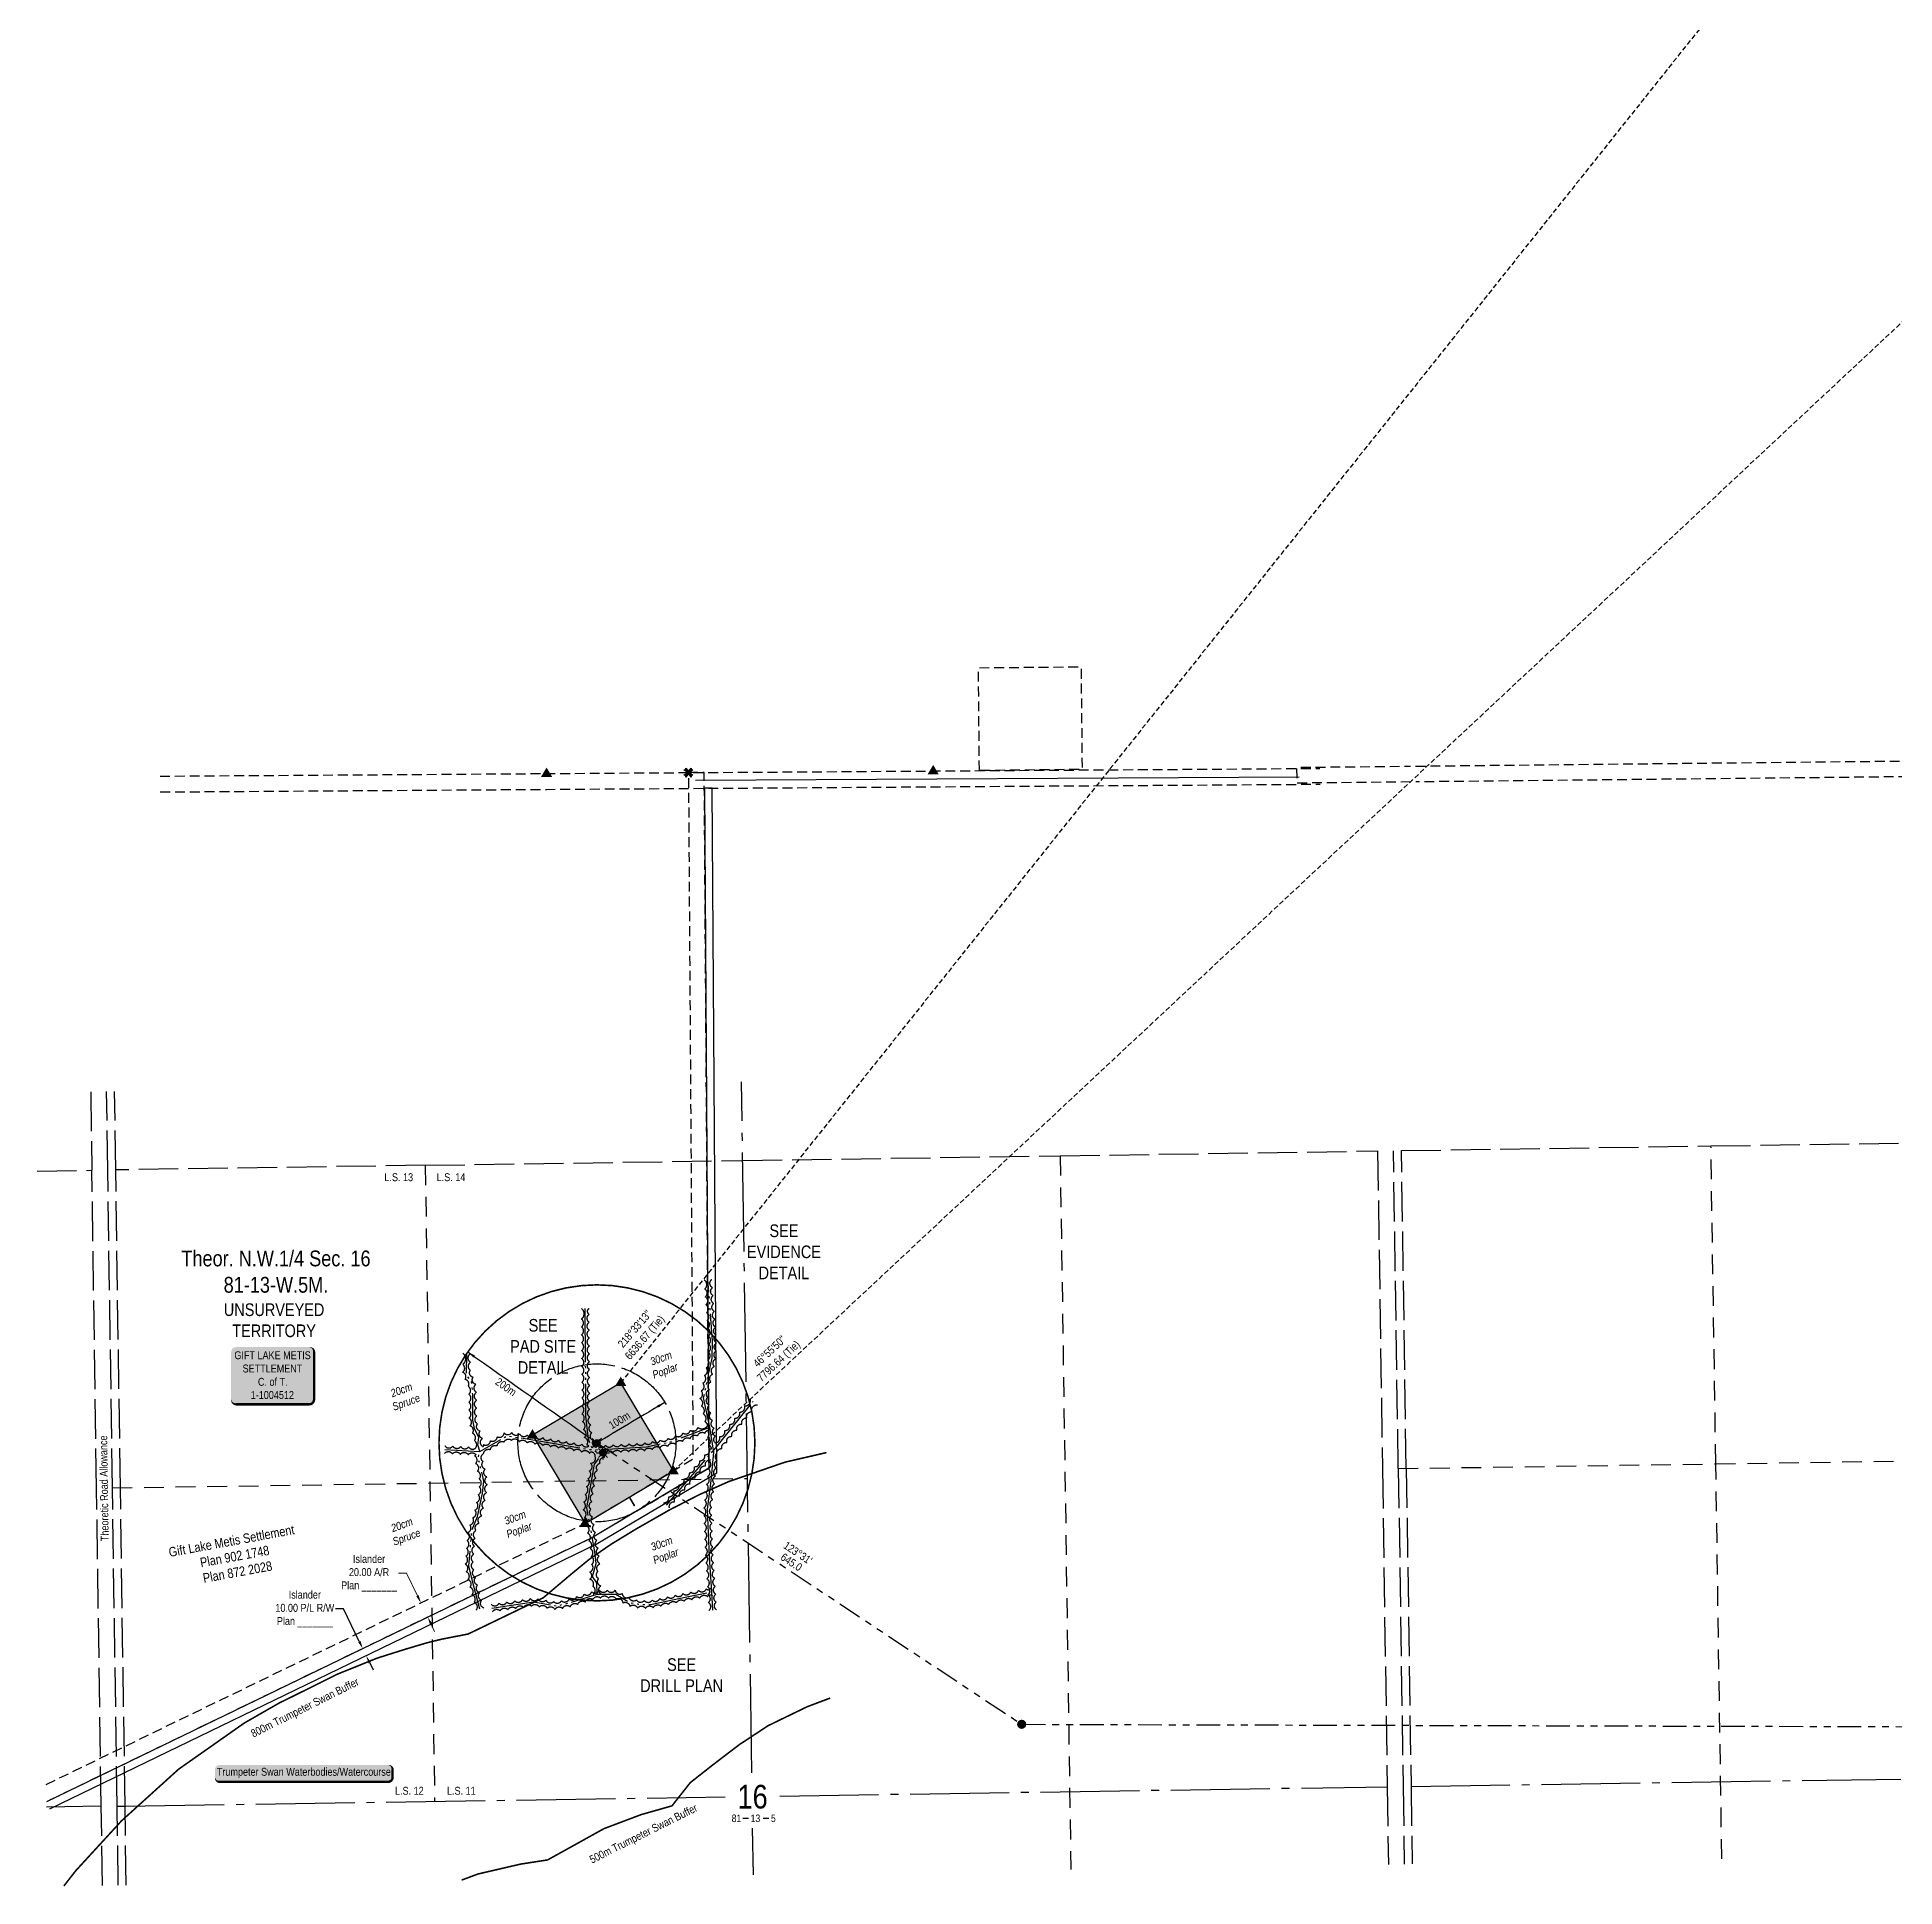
# Model space of a CAD drawing. Extents: x 563209 to 572031, y 6207294 to 6215132.
# Drawn here: x 563209 to 565560, y 6208861 to 6211202 of the extents above; entities that cross this region are included whole.
import ezdxf
from ezdxf.enums import TextEntityAlignment as Align

# ---------------------------------------------------------------- set-up
doc = ezdxf.new("R2010")
doc.units = 0
doc.header["$LTSCALE"] = 5
doc.header["$PDSIZE"] = 0.5
for name, pattern in [('0', [1, 1, 0]), ('DASHDOT2', [12.7, 6.35, -3.175, 0, -3.175]), ('foc-ACCESSROAD', [3.75, 2.5, -1.25]), ('foc-BUFFER', [16.75, 15, -1.75]), ('foc-DRILLPATH', [14.75, 6, -1.75, 1.75, -1.75, 1.75, -1.75]), ('foc-LSD', [8, 5, -3]), ('foc-QUARTERLINE', [33, 25, -3, 2, -3]), ('foc-SEISMIC', [20.5, 15, -1, 0.5, -1, 0.5, -1, 0.5, -1]), ('foc-TIELINE', [1.875, 1.25, -0.625]), ('foc-UNSURVEYED', [12.5, 10, -2.5])]:
    doc.linetypes.add(name, pattern=pattern)
doc.layers.get('Defpoints').update_dxf_attribs({"color": 9})
for name, color, linetype in [('10', 1, 'Continuous'), ('9', 3, 'Continuous'), ('AS-OWNER', 7, 'Continuous'), ('AS-SEISMIC', 224, 'foc-SEISMIC'), ('AS-WILDLIFE', 131, 'DASHDOT2'), ('AS-WILDLIFE-BLOCK', 131, 'Continuous'), ('AUX-BUFFER', 7, 'foc-BUFFER'), ('C-AR', 13, 'foc-ACCESSROAD'), ('C-RW', 13, 'Continuous'), ('C-SYMBOL', 7, 'Continuous'), ('C-WS', 13, 'foc-ACCESSROAD'), ('C-WS-S', 13, 'Continuous'), ('DETAIL-T', 7, 'Continuous'), ('L-BD', 7, 'Continuous'), ('L-MON', 1, 'Continuous'), ('L-QSEC', 8, 'foc-QUARTERLINE'), ('L-ROAD-T', 7, 'Continuous'), ('L-SECLBL', 7, 'Continuous'), ('L-SECTION-LSD', 7, 'foc-LSD'), ('L-TIE', 7, 'foc-TIELINE'), ('L-TITLEDB-T', 4, 'Continuous'), ('L-UNS-T', 3, 'Continuous'), ('L-USEC', 7, 'foc-UNSURVEYED'), ('P-PDRILLPATH', 12, 'foc-DRILLPATH'), ('P-PROPOSED', 10, 'Continuous'), ('P-PROPOSED-H', 21, 'Continuous'), ('T-BUSH', 110, '0'), ('T-BUSH-T', 110, 'Continuous')]:
    doc.layers.add(name, color=color, linetype=linetype)
doc.layers.add('C-AR-T', color=13, linetype='Continuous', lineweight=9)
doc.styles.add('100L', font='ARIALN.TTF', dxfattribs={"height": 11})
doc.styles.add('175L', font='ARIALN.TTF', dxfattribs={"height": 20})
doc.styles.add('80', font='ARIALN.TTF', dxfattribs={"height": 10})
doc.styles.add('80CG', font='ARIALN.TTF', dxfattribs={"height": 10})
doc.styles.add('80L', font='ARIALN.TTF', dxfattribs={"height": 10})
doc.styles.add('SIMPLEX', font='ARIALN.TTF')
doc.dimstyles.new('CG2011', dxfattribs={"dimscale": 5, "dimtxt": 9, "dimasz": 2, "dimexe": 0.2, "dimexo": 0.0625, "dimgap": 0.5, "dimtad": 0, "dimtih": 1, "dimtoh": 1, "dimzin": 0, "dimdsep": 46, "dimtxsty": '80CG', "dimcen": 0.1, "dimse1": 1, "dimse2": 1, "dimclrd": 256, "dimclrt": 256, "dimaunit": 1, "dimadec": 4, "dimazin": 0, "dimtfac": 0.06, "dimtofl": 0, "dimtmove": 0, "dimatfit": 1, "dimfxl": 0.2, "dimtolj": 1, "dimtzin": 0, "dimlwd": -1, "dimarcsym": 0})
doc.dimstyles.new('Compass 5 000', dxfattribs={"dimscale": 5, "dimtxt": 9, "dimasz": 2, "dimexe": 0.2, "dimexo": 0.0625, "dimgap": 0.5, "dimtad": 0, "dimtih": 1, "dimtoh": 1, "dimzin": 0, "dimdsep": 46, "dimtxsty": '80CG', "dimcen": 0.1, "dimse1": 1, "dimse2": 1, "dimclrd": 256, "dimclrt": 256, "dimaunit": 1, "dimadec": 4, "dimazin": 0, "dimtfac": 0.06, "dimtofl": 0, "dimtmove": 0, "dimatfit": 1, "dimfxl": 0.2, "dimtolj": 1, "dimtzin": 0, "dimlwd": -1, "dimarcsym": 0})

# ---------------------------------------------------------------- blocks, each defined once
blk = doc.blocks.new('L-SECLBL')
at = {"layer": '9', "color": 7}
for p, q in [((-5.1, -27.8), (-12.3, -27.8)), ((20.7, -27.8), (13.5, -27.8))]:
    blk.add_line(p, q, dxfattribs=at)
at = {"layer": '10', "color": 2, "style": 'SIMPLEX'}
blk.add_attdef('SEC', text='', height=30, dxfattribs=at).set_placement((0, 0), align=Align.MIDDLE)
at = {"layer": '10', "color": 5, "style": '80L'}
blk.add_attdef('TWP', text='', height=9.5, dxfattribs=at).set_placement((-14.4, -27.4), align=Align.MIDDLE_RIGHT)
blk.add_attdef('RGE', text='', height=9.5, dxfattribs=at).set_placement((3.6, -27.4), align=Align.MIDDLE_CENTER)
blk.add_attdef('MER', text='', height=9.5, dxfattribs=at).set_placement((23.2, -27.4), align=Align.MIDDLE_LEFT)
blk = doc.blocks.new('STRIA')
blk.add_hatch(color=255).paths.add_polyline_path([(-0.04, 1.52), (-1.47, -0.87), (1.39, -0.87)])
blk = doc.blocks.new('STRIAA')
blk.add_blockref('STRIA', (0, 0))
blk = doc.blocks.new('STRIB')
at = {"color": 1}
blk.add_solid([(-1.12, -0.67), (-0.04, 1.13), (1.04, -0.67)], dxfattribs=at)
blk = doc.blocks.new('STRIBB')
blk.add_blockref('STRIB', (0, 0))
blk = doc.blocks.new('STRICC')
for name in ['STRIAA', 'STRIBB']:
    blk.add_blockref(name, (0, 0))
blk = doc.blocks.new('fdspike')
blk.add_blockref('STRICC', (0, 0))
blk = doc.blocks.new('TEMP')
h = blk.add_hatch(color=255)
h.dxf.hatch_style = 1
h.paths.add_polyline_path([(0, 0.25), (-0.67, 1.15), (-0.67, 0.67), (-1.15, 0.67), (-0.25, 0), (-1.15, -0.67), (-0.67, -0.67), (-0.67, -1.15), (0, -0.25), (0.67, -1.15), (0.67, -0.67), (1.15, -0.67), (0.25, 0), (1.15, 0.67), (0.67, 0.67), (0.67, 1.15)])
h.paths.add_polyline_path([(0.57, 0.85), (0.57, 0.57), (0.85, 0.57), (0.08, 0), (0.85, -0.57), (0.57, -0.57), (0.57, -0.85), (0, -0.08), (-0.57, -0.85), (-0.57, -0.57), (-0.85, -0.57), (-0.08, 0), (-0.85, 0.57), (-0.57, 0.57), (-0.57, 0.85), (0, 0.08)], flags=16)
h = blk.add_hatch(color=1)
h.dxf.hatch_style = 1
h.paths.add_polyline_path([(0, 0.08), (-0.57, 0.85), (-0.57, 0.57), (-0.85, 0.57), (-0.08, 0), (-0.85, -0.57), (-0.57, -0.57), (-0.57, -0.85), (0, -0.08), (0.57, -0.85), (0.57, -0.57), (0.85, -0.57), (0.08, 0), (0.85, 0.57), (0.57, 0.57), (0.57, 0.85)])
at = {"color": 1}
for p, q in [((-0.08, 0), (0.08, 0)), ((0, 0.08), (0, -0.08))]:
    blk.add_line(p, q, dxfattribs=at)
at = {"color": 255, "flags": 128}
blk.add_lwpolyline([(-0.25, 0), (-1.15, 0.67), (-0.67, 0.67), (-0.67, 1.15), (0, 0.25), (0.67, 1.15), (0.67, 0.67), (1.15, 0.67), (0.25, 0), (1.15, -0.67), (0.67, -0.67), (0.67, -1.15), (0, -0.25), (-0.67, -1.15), (-0.67, -0.67), (-1.15, -0.67)], close=True, dxfattribs=at)
at = {"color": 1, "flags": 128}
blk.add_lwpolyline([(-0.08, 0), (-0.85, 0.57), (-0.57, 0.57), (-0.57, 0.85), (0, 0.08), (0.57, 0.85), (0.57, 0.57), (0.85, 0.57), (0.08, 0), (0.85, -0.57), (0.57, -0.57), (0.57, -0.85), (0, -0.08), (-0.57, -0.85), (-0.57, -0.57), (-0.85, -0.57)], close=True, dxfattribs=at)
blk = doc.blocks.new('*D49')
at = {"layer": 'C-AR-T', "transparency": 16777216}
for p, q in [((563676.5, 6209258.1), (563666.5, 6209258.1)), ((563690.4, 6209229.5), (563676.5, 6209258.1)), ((563707.8, 6209193.5), (563712.1, 6209184.5))]:
    blk.add_line(p, q, dxfattribs=at)
for points in [[(563691.9, 6209230.3), (563688.9, 6209228.8), (563694.7, 6209220.5)], [(563709.3, 6209194.3), (563706.3, 6209192.8), (563703.4, 6209202.5)]]:
    blk.add_solid(points, dxfattribs=at)
at = {"layer": 'Defpoints', "color": 0, "transparency": 16777216}
for p in [(563694.7, 6209220.5), (563673.3, 6209210.2), (563682, 6209192.2)]:
    blk.add_point(p, dxfattribs=at)
at = {"layer": 'C-AR-T', "transparency": 16777216, "insert": (563629.1, 6209258.1), "char_height": 10, "attachment_point": 5, "style": '80CG'}
blk.add_mtext('\\A1;Islander\\P20.00 A/R\\P{\\A0;Plan _______}', dxfattribs=at)
blk = doc.blocks.new('*D50')
at = {"layer": 'C-RW', "transparency": 16777216}
for p, q in [((563596.8, 6209212.9), (563586.8, 6209212.9)), ((563616.8, 6209171.7), (563596.8, 6209212.9)), ((563629.9, 6209144.7), (563634.2, 6209135.7))]:
    blk.add_line(p, q, dxfattribs=at)
for points in [[(563618.3, 6209172.4), (563615.3, 6209171), (563621.2, 6209162.7)], [(563631.4, 6209145.4), (563628.4, 6209144), (563625.5, 6209153.7)]]:
    blk.add_solid(points, dxfattribs=at)
at = {"layer": 'Defpoints', "color": 0, "transparency": 16777216}
for p in [(563621.2, 6209162.7), (563586.1, 6209145.7), (563590.4, 6209136.7)]:
    blk.add_point(p, dxfattribs=at)
at = {"layer": 'C-RW', "transparency": 16777216, "insert": (563547.8, 6209212.9), "char_height": 10, "attachment_point": 5, "style": '80CG'}
blk.add_mtext('\\A1;Islander\\P10.00 P/L R/W\\P{\\A0;Plan _______}', dxfattribs=at)
blk = doc.blocks.new('plbh')
at = {"layer": 'L-MON'}
h = blk.add_hatch(color=255, dxfattribs=at)
h.dxf.hatch_style = 1
edge = h.paths.add_edge_path()
edge.add_arc((0, 0), 1.16, 0, 360)
h = blk.add_hatch(color=256, dxfattribs=at)
h.dxf.hatch_style = 1
h.paths.add_polyline_path([(-0.96, 0, 1), (0.96, 0, 1)])
h.paths.add_polyline_path([(0.91, 0, -1), (-0.91, 0, -1)], flags=16)
h.paths.add_polyline_path([(0.45, 0, -1), (-0.45, 0, -1)], flags=0)
h = blk.add_hatch(color=256, dxfattribs=at)
h.dxf.hatch_style = 1
h.paths.add_polyline_path([(-0.45, 0, 1), (0.45, 0, 1)])
h.paths.add_polyline_path([(0.4, 0, -1), (-0.4, 0, -1)], flags=16)
at = {"layer": 'L-MON', "color": 240}
for radius in [0.96, 0.91, 0.45, 0.4]:
    blk.add_circle((0, 0), radius, dxfattribs=at)
blk = doc.blocks.new('*U51')
h = blk.add_hatch(color=255)
edge = h.paths.add_edge_path()
edge.add_line((-46.5, -37), (46.5, -37))
edge.add_arc((46.5, -31), 6, 270, 360)
edge.add_line((52.5, -31), (52.5, 29.5))
edge.add_arc((46.5, 29.5), 6, 0, 90)
edge.add_line((46.5, 35.5), (-46.5, 35.5))
edge.add_arc((-46.5, 29.5), 6, 90, 180)
edge.add_line((-52.5, 29.5), (-52.5, -31))
edge.add_arc((-46.5, -31), 6, 180, 270)
at = {"color": 14, "flags": 128}
blk.add_lwpolyline([(-46.5, -37, 3, 3, 0), (46.5, -37, 3, 3, 0.414214), (52.5, -31, 3, 3, 0), (52.5, 29.5, 3, 0, 0.414214), (46.5, 35.5, 0, 0, 0), (-46.5, 35.5, 0, 0, 0.414214), (-52.5, 29.5, 0, 0, 0), (-52.5, -31, 0, 3, 0.414214)], format="xyseb", close=True, dxfattribs=at)
at = {"color": 14, "style": '80'}
blk.add_attdef('ENTER_TEXT_001', (-26.8, -4.9), '', height=10, dxfattribs=at)
blk = doc.blocks.new('*U54')
h = blk.add_hatch(color=255)
edge = h.paths.add_edge_path()
edge.add_line((-106.5, -11.5), (106.5, -11.5))
edge.add_arc((106.5, -5.5), 6, 270, 360)
edge.add_line((112.5, -5.5), (112.5, 4))
edge.add_arc((106.5, 4), 6, 0, 90)
edge.add_line((106.5, 10), (-106.5, 10))
edge.add_arc((-106.5, 4), 6, 90, 180)
edge.add_line((-112.5, 4), (-112.5, -5.5))
edge.add_arc((-106.5, -5.5), 6, 180, 270)
at = {"color": 131, "flags": 128}
blk.add_lwpolyline([(-106.5, -11.5, 3, 3, 0), (106.5, -11.5, 3, 3, 0.414214), (112.5, -5.5, 3, 3, 0), (112.5, 4, 3, 0, 0.414214), (106.5, 10, 0, 0, 0), (-106.5, 10, 0, 0, 0.414214), (-112.5, 4, 0, 0, 0), (-112.5, -5.5, 0, 3, 0.414214)], format="xyseb", close=True, dxfattribs=at)
at = {"color": 131, "style": '80'}
blk.add_attdef('ENTER_TEXT_001', (-36, -5), '', height=10, dxfattribs=at)
blk = doc.blocks.new('WC')
at = {"layer": 'L-MON'}
h = blk.add_hatch(color=255, dxfattribs=at)
h.dxf.hatch_style = 1
edge = h.paths.add_edge_path()
edge.add_arc((0, 0), 0.9, 0, 360)
at = {"layer": 'L-MON', "color": 240, "flags": 128}
for points in [[(-0.62, 0.5), (-1.23, 1.12)], [(0.52, 0.61), (1.13, 1.21)], [(-1.18, -1.18), (-0.56, -0.57)], [(1.16, -1.18), (0.56, -0.57)]]:
    blk.add_lwpolyline(points, dxfattribs=at)
at = {"layer": 'L-MON', "color": 240}
for radius in [0.8, 0.373]:
    blk.add_circle((0, 0), radius, dxfattribs=at)
blk = doc.blocks.new('GAS')
h = blk.add_hatch(color=255)
h.dxf.hatch_style = 1
edge = h.paths.add_edge_path()
edge.add_arc((0, 0), 0.9, 0, 360)
for p, q in [((-0.81, 0), (-1.62, 0)), ((-0.57, 0.57), (-1.14, 1.14)), ((0, 0.81), (0, 1.62)), ((0.57, 0.57), (1.14, 1.14)), ((1.62, 0), (0.81, 0)), ((-0.57, -0.57), (-1.14, -1.14)), ((0, -0.81), (0, -1.62)), ((1.14, -1.14), (0.57, -0.57))]:
    blk.add_line(p, q)
blk.add_circle((0, 0), 0.8)

msp = doc.modelspace()

# ---------------------------------------------------------------- hatches: boundary and pattern name
at = {"layer": 'P-PROPOSED-H'}
h = msp.add_hatch(color=256, dxfattribs=at)
h.dxf.hatch_style = 1
h.paths.add_polyline_path([(563902.477, 6209321.127), (564014.19, 6209387.504), (563947.826, 6209499.214), (563836.111, 6209432.845)])

# ---------------------------------------------------------------- linework, layer by layer
at = {"layer": 'AS-SEISMIC'}
msp.add_line((564064.104, 6209412.315), (564115.341, 6209475.466), dxfattribs=at)
at = {"layer": 'AS-SEISMIC', "flags": 128}
for points in [[(564065.572, 6209411.124), (564060.549, 6209442.853), (564052.463, 6209479.826), (564063.268, 6209530.245), (564063.913, 6209552.126), (564057.992, 6209629.568)], [(563917.757, 6209231.751), (563917.227, 6209245.998), (563912.067, 6209253.923), (563916.421, 6209270.458), (563914.693, 6209285.273), (563909.417, 6209316.754), (563904.51, 6209340.747), (563914.44, 6209396.221), (563923.033, 6209407.322), (563912.458, 6209414.14), (563906.883, 6209427.702), (563903.335, 6209456.823), (563903.45, 6209489.091), (563902.667, 6209593.149)], [(563769.505, 6209212.842), (563759.921, 6209248.052), (563755.544, 6209267.457), (563759.276, 6209312.675), (563766.441, 6209329.821), (563772.823, 6209359.073), (563774.159, 6209374.632), (563770.311, 6209392.74), (563767.109, 6209403.505), (563769.275, 6209412.333), (563766.833, 6209420.549), (563767.892, 6209429.975), (563762.455, 6209441.411), (563760.451, 6209451.637), (563760.313, 6209484.094), (563759.253, 6209499.245), (563752.295, 6209509.763), (563752.733, 6209536.334)], [(563724.834, 6209414.533), (563769.275, 6209412.333), (563803.994, 6209432.175), (563912.458, 6209414.14), (563980.168, 6209418.175), (564009.588, 6209424.046), (564060.549, 6209442.853)], [(564005.506, 6209344.179), (564064.139, 6209412.357)], [(563784.457, 6209213.935), (563837.284, 6209221.787), (563866.128, 6209216.805), (563883.683, 6209220.738), (563917.757, 6209231.751), (563941.372, 6209231.62), (563958.558, 6209221.408), (563970.077, 6209218.786), (563985.283, 6209218.655), (564029.194, 6209227.963), (564062.807, 6209234.65)]]:
    msp.add_lwpolyline(points, dxfattribs=at)
at = {"layer": 'AS-SEISMIC'}
msp.add_lwpolyline([(564064.12, 6209211.327), (564062.807, 6209234.65), (564059.789, 6209278.543), (564057.439, 6209338.985), (564061.885, 6209375.011), (564065.572, 6209411.124)], dxfattribs=at)
at = {"layer": 'AS-WILDLIFE', "const_width": 2, "flags": 128}
for points in [[(563242.867, 6208862.349), (563258.146, 6208881.96), (563315.806, 6208944.778), (563388.084, 6209010.161), (563471.174, 6209068.547), (563515.37, 6209093.913), (563551.221, 6209111.538), (563588.846, 6209130.344), (563639.429, 6209150.724), (563674.357, 6209161.76), (563702.438, 6209170.128), (563720.652, 6209174.604), (563754.404, 6209181.164), (563849.667, 6209227.144), (563884.365, 6209256.475), (563907.973, 6209275.879), (563935.731, 6209294.991), (563967.086, 6209314.103), (564009.53, 6209338.332), (564047.456, 6209357.736), (564084.505, 6209374.165), (564155.653, 6209398.686), (564208, 6209410.778)], [(563746.271, 6208869.893), (563767.107, 6208877.63), (563820.964, 6208890.124), (563855.108, 6208895.416), (563926.417, 6208934.981), (563973.541, 6208952.752), (564012.481, 6208963.817), (564035.559, 6208993.134), (564062.972, 6209014.753), (564097.577, 6209041.198), (564134.119, 6209065.223), (564183.641, 6209089.263), (564212.634, 6209100.171)]]:
    msp.add_lwpolyline(points, dxfattribs=at)
at = {"layer": 'AUX-BUFFER', "color": 251, "linetype": 'foc-BUFFER', "const_width": 1.999, "flags": 128}
msp.add_lwpolyline([(563717.578, 6209423.06, 1), (564117.397, 6209423.06, 1)], format="xyb", close=True, dxfattribs=at)
at = {"layer": 'AUX-BUFFER', "color": 251, "linetype": 'foc-BUFFER'}
msp.add_circle((563917.487, 6209423.06), 99.955, dxfattribs=at)
at = {"layer": 'C-AR', "flags": 128}
for points in [[(563364.674, 6210266.603), (563853.936, 6210269.868), (564343.198, 6210273.133), (564832.46, 6210276.398)], [(564947.418, 6210259.223), (564803.547, 6210257.715), (564803.337, 6210277.705), (564947.209, 6210279.213)], [(564953.498, 6210279.279), (565613.205, 6210286.195), (566478.525, 6210293.896), (566465.542, 6210273.789), (565613.399, 6210266.205), (564953.708, 6210259.289)], [(563364.807, 6210246.603), (563854.069, 6210249.868), (564343.331, 6210253.133), (564832.593, 6210256.398)]]:
    msp.add_lwpolyline(points, dxfattribs=at)
msp.add_lwpolyline([(563968.548, 6209337.129), (564059.155, 6209390.979), (564053.281, 6210271.198), (564033.281, 6210271.065), (564039.079, 6209402.313), (563958.33, 6209354.322)], close=True, dxfattribs=at)
at = {"layer": 'C-WS', "flags": 128}
msp.add_lwpolyline([(564401.516, 6210273.728), (564400.198, 6210403.706), (564530.133, 6210404.957), (564531.448, 6210275.026)], close=True, dxfattribs=at)
at = {"layer": 'L-BD', "flags": 128}
msp.add_lwpolyline([(564042.053, 6210261.339), (564806.306, 6210265.77)], dxfattribs=at)
at = {"layer": 'L-QSEC'}
for p, q in [((564113.504, 6209005.409), (564100.475, 6209879.675)), ((564947.737, 6208988.487), (566544.975, 6209012.429)), ((564148.997, 6208976.239), (564917.58, 6208988.035)), ((563220.938, 6208962.602), (563290.202, 6208963.64)), ((563310.306, 6208963.568), (563320.935, 6208963.53)), ((563320.935, 6208963.53), (564079.808, 6208975.177)), ((564115.423, 6208876.656), (564114.547, 6208935.423))]:
    msp.add_line(p, q, dxfattribs=at)
at = {"layer": 'L-SECTION-LSD'}
for p, q in [((564503.696, 6209786.314), (564517.244, 6208883.231)), ((565333.391, 6209396.513), (565327.279, 6209798.665)), ((563700.212, 6209774.263), (563712.127, 6208969.534)), ((564931.626, 6209390.49), (565333.391, 6209396.513)), ((565333.391, 6209396.513), (565735.179, 6209402.537)), ((565340.987, 6208896.711), (565333.391, 6209396.513)), ((563304.387, 6209366.094), (564107.951, 6209378.069))]:
    msp.add_line(p, q, dxfattribs=at)
at = {"layer": 'L-TIE'}
for p, q in [((564014.19, 6209387.504), (569707.271, 6214709.283)), ((568082.236, 6214686.898), (563947.826, 6209499.214))]:
    msp.add_line(p, q, dxfattribs=at)
at = {"layer": 'L-USEC'}
for p, q in [((563276.91, 6209867.329), (563278.372, 6209767.936)), ((563298.471, 6209768.24), (563297.01, 6209867.63)), ((563308.53, 6209768.388), (563307.069, 6209867.781)), ((564101.956, 6209780.288), (564503.696, 6209786.314)), ((564503.696, 6209786.314), (564905.436, 6209792.339)), ((564905.436, 6209792.339), (564911.508, 6209390.188)), ((564931.608, 6209390.489), (564925.535, 6209792.64)), ((564935.594, 6209792.791), (565327.279, 6209798.665)), ((564941.666, 6209390.641), (564935.594, 6209792.791)), ((565327.279, 6209798.665), (565729.028, 6209804.689)), ((563209.096, 6209766.897), (563278.372, 6209767.936)), ((563284.269, 6209365.798), (563278.372, 6209767.936)), ((563304.387, 6209366.094), (563298.471, 6209768.24)), ((563700.212, 6209774.263), (563308.53, 6209768.388)), ((563314.446, 6209366.242), (563308.53, 6209768.388)), ((564911.508, 6209390.188), (564917.58, 6208988.035)), ((564931.626, 6209390.492), (564937.698, 6208988.338)), ((564941.685, 6209390.643), (564947.737, 6208988.487)), ((563290.183, 6208963.648), (563284.269, 6209365.798)), ((563310.301, 6208963.944), (563304.387, 6209366.094)), ((563320.36, 6208964.092), (563314.446, 6209366.242)), ((564917.58, 6208988.035), (564919.063, 6208889.807)), ((564937.698, 6208988.338), (564939.18, 6208890.136)), ((564947.737, 6208988.487), (564949.225, 6208890.3)), ((563291.661, 6208863.175), (563290.183, 6208963.648)), ((563311.778, 6208863.504), (563310.301, 6208963.944)), ((563321.837, 6208863.669), (563320.36, 6208964.092))]:
    msp.add_line(p, q, dxfattribs=at)
at = {"layer": 'P-PDRILLPATH'}
for p, q in [((563917.487, 6209423.06), (564455, 6209067)), ((564455, 6209067), (565948, 6209063))]:
    msp.add_line(p, q, dxfattribs=at)
at = {"layer": 'P-PROPOSED', "flags": 128}
msp.add_lwpolyline([(563902.477, 6209321.127), (564014.19, 6209387.504), (563947.826, 6209499.214), (563836.111, 6209432.845), (563902.477, 6209321.127)], close=True, dxfattribs=at)
at = {"layer": 'T-BUSH', "flags": 128}
for points in [[(564057.682, 6209444.805, 0.27157535), (564054.028, 6209449.781, 0.52056705), (564051.892, 6209459.55, 0.52056705), (564049.755, 6209469.319, 0.52056705), (564047.618, 6209479.088, 0.52056705), (564049.399, 6209488.866, 0.52056705), (564051.494, 6209498.644, 0.52056705), (564053.59, 6209508.422, 0.52056705), (564055.685, 6209518.2, 0.52056705), (564057.781, 6209527.978, 0.52056705), (564058.602, 6209537.91, 0.52056705), (564058.896, 6209547.905, 0.52056705), (564058.568, 6209557.886, 0.52056705), (564057.806, 6209567.857, 0.52056705), (564057.043, 6209577.828, 0.52056705), (564056.281, 6209587.799, 0.52056705), (564055.519, 6209597.77, 0.52056705), (564054.756, 6209607.741, 0.52056705), (564053.994, 6209617.712, 0.52056705), (564053.116, 6209629.195)], [(564066.997, 6209423.146, -0.40540207), (564067.275, 6209431.643, -0.52056705), (564065.711, 6209441.52, -0.52056705), (564063.704, 6209451.313, -0.52056705), (564061.568, 6209461.082, -0.52056705), (564059.431, 6209470.851, -0.52056705), (564057.634, 6209480.621, -0.52056705), (564059.73, 6209490.399, -0.52056705), (564061.825, 6209500.177, -0.52056705), (564063.921, 6209509.955, -0.52056705), (564066.016, 6209519.733, -0.52056705), (564068.112, 6209529.511, -0.52056705), (564068.433, 6209539.504, -0.52056705), (564068.728, 6209549.499, -0.52056705), (564068.255, 6209559.477, -0.52056705), (564067.493, 6209569.448, -0.52056705), (564066.73, 6209579.419, -0.52056705), (564065.968, 6209589.39, -0.52056705), (564065.206, 6209599.361, -0.52056705), (564064.443, 6209609.331, -0.52056705), (564063.681, 6209619.302, -0.52056705), (564062.868, 6209629.941)], [(563907.341, 6209419.019, 0.12979383), (563904.575, 6209420.455, 0.52056705), (563901.684, 6209429.942, 0.52056705), (563900.475, 6209439.869, 0.52056705), (563899.265, 6209449.796, 0.52056705), (563898.456, 6209459.746, 0.52056705), (563898.491, 6209469.746, 0.52056705), (563898.527, 6209479.746, 0.52056705), (563898.555, 6209489.746, 0.52056705), (563898.48, 6209499.745, 0.52056705), (563898.405, 6209509.745, 0.52056705), (563898.329, 6209519.745, 0.52056705), (563898.254, 6209529.744, 0.52056705), (563898.179, 6209539.744, 0.52056705), (563898.104, 6209549.744, 0.52056705), (563898.028, 6209559.744, 0.52056705), (563897.953, 6209569.743, 0.52056705), (563897.878, 6209579.743, 0.52056705), (563897.777, 6209593.112)], [(563915.69, 6209417.456, -0.45560991), (563912.824, 6209426.112, -0.52056705), (563910.819, 6209435.83, -0.52056705), (563909.61, 6209445.757, -0.52056705), (563908.4, 6209455.683, -0.52056705), (563908.257, 6209465.673, -0.52056705), (563908.292, 6209475.673, -0.52056705), (563908.328, 6209485.673, -0.52056705), (563908.291, 6209495.672, -0.52056705), (563908.216, 6209505.672, -0.52056705), (563908.14, 6209515.672, -0.52056705), (563908.065, 6209525.672, -0.52056705), (563907.99, 6209535.671, -0.52056705), (563907.915, 6209545.671, -0.52056705), (563907.839, 6209555.671, -0.52056705), (563907.764, 6209565.67, -0.52056705), (563907.689, 6209575.67, -0.52056705), (563907.613, 6209585.67, -0.52056705), (563907.557, 6209593.185)], [(563763.285, 6209415.913, 0.01232812), (563763.285, 6209415.913, 0.48890656), (563762.511, 6209425.882, 0.52056705), (563759.989, 6209435.21, 0.52056705), (563756.843, 6209444.62, 0.52056705), (563755.549, 6209454.496, 0.52056705), (563755.506, 6209464.496, 0.52056705), (563755.464, 6209474.496, 0.52056705), (563755.383, 6209484.494, 0.52056705), (563754.685, 6209494.47, 0.52056705), (563750.69, 6209503.327, 0.52056705), (563747.447, 6209512.331, 0.52056705), (563747.612, 6209522.329, 0.52056705), (563747.844, 6209536.415)], [(563772.489, 6209418.681, -0.08891954), (563772.489, 6209418.681, -0.52056705), (563772.651, 6209428.534, -0.52056705), (563769.599, 6209437.773, -0.52056705), (563766.316, 6209447.138, -0.52056705), (563765.318, 6209457.043, -0.52056705), (563765.275, 6209467.043, -0.52056705), (563765.233, 6209477.043, -0.52056705), (563765.009, 6209487.036, -0.52056705), (563764.311, 6209497.012, -0.52056705), (563760.658, 6209505.984, -0.52056705), (563757.271, 6209514.947, -0.52056705), (563757.436, 6209524.945, -0.52056705), (563757.622, 6209536.254)], [(564066.997, 6209423.146, 0.50040603), (564072.908, 6209430.927, 0.52056705), (564079.208, 6209438.692, 0.52056705), (564085.509, 6209446.458, 0.52056705), (564091.809, 6209454.224, 0.52056705), (564098.11, 6209461.989, 0.52056705), (564104.41, 6209469.755, 0.52056705), (564111.544, 6209478.547)], [(564069.135, 6209409.642, -0.43888692), (564075.669, 6209415.809, -0.52056705), (564081.97, 6209423.574, -0.52056705), (564088.27, 6209431.34, -0.52056705), (564094.571, 6209439.105, -0.52056705), (564100.872, 6209446.871, -0.52056705), (564107.172, 6209454.636, -0.52056705), (564113.473, 6209462.402, -0.52056705), (564120.606, 6209471.195)], [(563772.489, 6209418.681, 0.74003842), (563774.109, 6209420.728, 0.52056705), (563782.791, 6209425.69, 0.52056705), (563791.473, 6209430.652, 0.52056705), (563800.156, 6209435.613, 0.52056705), (563809.622, 6209436.196, 0.52056705), (563819.487, 6209434.556, 0.52056705), (563829.351, 6209432.915, 0.52056705), (563839.216, 6209431.275, 0.52056705), (563849.08, 6209429.635, 0.52056705), (563858.945, 6209427.995, 0.52056705), (563868.81, 6209426.354, 0.52056705), (563878.674, 6209424.714, 0.52056705), (563888.539, 6209423.074, 0.52056705), (563898.403, 6209421.434, 0.45911495), (563907.341, 6209419.019)], [(563915.69, 6209417.456, 0.13253385), (563918.197, 6209419.38, 0.52056705), (563928.179, 6209419.975, 0.52056705), (563938.162, 6209420.57, 0.52056705), (563948.144, 6209421.165, 0.52056705), (563958.126, 6209421.76, 0.52056705), (563968.108, 6209422.355, 0.52056705), (563978.091, 6209422.95, 0.52056705), (563987.923, 6209424.709, 0.52056705), (563997.73, 6209426.666, 0.52056705), (564007.536, 6209428.623, 0.52056705), (564016.949, 6209431.975, 0.52056705), (564026.33, 6209435.437, 0.52056705), (564035.712, 6209438.899, 0.52056705), (564045.093, 6209442.361, 0.42168941), (564057.682, 6209444.805)], [(563920.327, 6209411.839, -0.35317319), (563927.806, 6209410.156, -0.52056705), (563937.789, 6209410.751, -0.52056705), (563947.771, 6209411.346, -0.52056705), (563957.753, 6209411.94, -0.52056705), (563967.736, 6209412.535, -0.52056705), (563977.718, 6209413.13, -0.52056705), (563987.579, 6209414.667, -0.52056705), (563997.385, 6209416.624, -0.52056705), (564007.192, 6209418.581, -0.52056705), (564016.735, 6209421.471, -0.52056705), (564026.117, 6209424.933, -0.52056705), (564035.498, 6209428.395, -0.52056705), (564044.88, 6209431.858, -0.52056705), (564054.261, 6209435.32, -0.25091031), (564057.6, 6209438.911)], [(564062.539, 6209415.652, 0.24701609), (564059.178, 6209420.237, 0.52056705), (564057.615, 6209430.114, 0.42554929), (564057.6, 6209438.911, 0.42554929)], [(563724.592, 6209409.649, -0.52056705), (563734.58, 6209409.155, -0.52056705), (563744.567, 6209408.66, -0.52056705), (563754.555, 6209408.166, -0.50335434), (563764.358, 6209407.948, -0.50335434)], [(563725.075, 6209419.417, 0.52056705), (563735.063, 6209418.923, 0.52056705), (563745.051, 6209418.428, 0.52056705), (563755.039, 6209417.934, 0.4047056), (563763.285, 6209415.913, 0.4047056)], [(563764.787, 6209211.558, 0.52056705), (563762.16, 6209221.207, 0.52056705), (563759.534, 6209230.856, 0.52056705), (563756.908, 6209240.505, 0.52056705), (563754.426, 6209250.19, 0.52056705), (563752.225, 6209259.945, 0.52056705), (563750.827, 6209269.755, 0.52056705), (563751.649, 6209279.722, 0.52056705), (563752.472, 6209289.688, 0.52056705), (563753.295, 6209299.654, 0.52056705), (563754.117, 6209309.62, 0.52056705), (563756.686, 6209319.16, 0.52056705), (563760.542, 6209328.387, 0.52056705), (563763.217, 6209337.986, 0.52056705), (563765.349, 6209347.756, 0.52056705), (563767.48, 6209357.526, 0.52056705), (563768.633, 6209367.445, 0.52056705), (563768.582, 6209377.352, 0.52056705), (563766.503, 6209387.133, 0.52056705), (563764, 6209396.807, 0.52056705), (563762.792, 6209406.432, 0.09320002), (563764.358, 6209407.948, 0.09320002)], [(563774.223, 6209214.126, -0.52056705), (563771.597, 6209223.775, -0.52056705), (563768.971, 6209233.424, -0.52056705), (563766.344, 6209243.073, -0.52056705), (563763.872, 6209252.76, -0.52056705), (563761.671, 6209262.515, -0.52056705), (563760.856, 6209272.367, -0.52056705), (563761.678, 6209282.333, -0.52056705), (563762.501, 6209292.299, -0.52056705), (563763.323, 6209302.265, -0.52056705), (563764.368, 6209312.177, -0.52056705), (563768.223, 6209321.404, -0.52056705), (563771.652, 6209330.766, -0.52056705), (563773.783, 6209340.536, -0.52056705), (563775.915, 6209350.306, -0.52056705), (563777.82, 6209360.111, -0.52056705), (563778.675, 6209370.074, -0.52056705), (563778.029, 6209379.944, -0.52056705), (563775.951, 6209389.726, -0.52056705), (563773.433, 6209399.396, -0.54989503), (563773.999, 6209409.401)], [(563773.999, 6209409.401, -0.52056705), (563782.681, 6209414.362, -0.52056705), (563791.363, 6209419.324, -0.52056705), (563800.045, 6209424.286, -0.52056705), (563809.248, 6209426.344, -0.52056705), (563819.112, 6209424.704, -0.52056705), (563828.977, 6209423.063, -0.52056705), (563838.841, 6209421.423, -0.52056705), (563848.706, 6209419.783, -0.52056705), (563858.57, 6209418.143, -0.52056705), (563868.435, 6209416.502, -0.52056705), (563878.299, 6209414.862, -0.52056705), (563888.164, 6209413.222, -0.52056705), (563898.029, 6209411.582, -0.52056705), (563907.893, 6209409.942, -0.08920789), (563909.474, 6209411.395)], [(563912.871, 6209231.569, 0.52056705), (563912.499, 6209241.562, 0.52056705), (563908.519, 6209250.411, 0.52056705), (563908.524, 6209259.671, 0.52056705), (563911.07, 6209269.342, 0.52056705), (563910.474, 6209279.234, 0.52056705), (563909.088, 6209289.135, 0.52056705), (563907.435, 6209298.997, 0.52056705), (563905.782, 6209308.86, 0.52056705), (563904.027, 6209318.703, 0.52056705), (563902.024, 6209328.5, 0.52056705), (563900.02, 6209338.298, 0.52056705), (563900.864, 6209348.13, 0.52056705), (563902.626, 6209357.973, 0.52056705), (563904.388, 6209367.817, 0.52056705), (563906.15, 6209377.66, 0.52056705), (563907.912, 6209387.504, 0.52056705), (563909.674, 6209397.348, 0.52056705), (563915.389, 6209405.435, 0.45824583), (563909.474, 6209411.395, 0.45824583)], [(563922.644, 6209231.933, -0.52056705), (563922.272, 6209241.926, -0.52056705), (563919.668, 6209251.211, -0.52056705), (563918.811, 6209260.332, -0.52056705), (563921.358, 6209270.003, -0.52056705), (563920.239, 6209279.933, -0.52056705), (563918.886, 6209289.838, -0.52056705), (563917.233, 6209299.7, -0.52056705), (563915.581, 6209309.563, -0.52056705), (563913.865, 6209319.413, -0.52056705), (563911.861, 6209329.21, -0.52056705), (563909.857, 6209339.008, -0.52056705), (563910.927, 6209348.843, -0.52056705), (563912.689, 6209358.686, -0.52056705), (563914.451, 6209368.53, -0.52056705), (563916.213, 6209378.373, -0.52056705), (563917.975, 6209388.217, -0.52056705), (563921.456, 6209397.297, -0.52056705), (563927.578, 6209405.204, -0.52056705), (563925.307, 6209411.674, -0.21338621), (563920.327, 6209411.839, -0.21338621)], [(564001.798, 6209347.368, 0.52056705), (564008.319, 6209354.95, 0.52056705), (564014.839, 6209362.531, 0.52056705), (564021.36, 6209370.113, 0.52056705), (564027.88, 6209377.695, 0.52056705), (564034.4, 6209385.277, 0.52056705), (564040.921, 6209392.859, 0.52056705), (564047.441, 6209400.441, 0.52056705), (564053.962, 6209408.022, 0.53083809), (564060.307, 6209415.396, 0.52056705)], [(564069.002, 6209211.602, -0.52056705), (564068.44, 6209221.586, -0.52056705), (564067.878, 6209231.57, -0.52056705), (564067.234, 6209241.549, -0.52056705), (564066.548, 6209251.526, -0.52056705), (564065.862, 6209261.502, -0.52056705), (564065.176, 6209271.479, -0.52056705), (564064.569, 6209281.459, -0.52056705), (564064.181, 6209291.452, -0.52056705), (564063.792, 6209301.444, -0.52056705), (564063.404, 6209311.437, -0.52056705), (564063.015, 6209321.429, -0.52056705), (564062.627, 6209331.422, -0.52056705), (564062.664, 6209341.396, -0.52056705), (564063.889, 6209351.321, -0.52056705), (564065.114, 6209361.246, -0.52056705), (564066.339, 6209371.17, -0.52056705), (564067.424, 6209381.111, -0.52056705), (564068.439, 6209391.059, -0.52056705), (564069.454, 6209401.007, -0.43533975), (564069.135, 6209409.642, -0.43533975)], [(564060.307, 6209415.396, 0.09282726), (564062.539, 6209415.652, 0.09282726)], [(564009.213, 6209340.991, -0.52056705), (564015.734, 6209348.573, -0.52056705), (564022.254, 6209356.154, -0.52056705), (564028.775, 6209363.736, -0.52056705), (564035.295, 6209371.318, -0.52056705), (564041.815, 6209378.9, -0.52056705), (564048.336, 6209386.482, -0.52056705), (564054.856, 6209394.064, -0.52056705), (564061.377, 6209401.645, -0.00928865), (564061.325, 6209401.864, -0.00928865)], [(564059.238, 6209211.052, 0.52056705), (564058.676, 6209221.036, 0.52056705), (564058.114, 6209231.021, 0.52056705), (564057.469, 6209241, 0.52056705), (564056.783, 6209250.976, 0.52056705), (564056.097, 6209260.952, 0.52056705), (564055.411, 6209270.929, 0.52056705), (564054.803, 6209280.91, 0.52056705), (564054.415, 6209290.902, 0.52056705), (564054.026, 6209300.894, 0.52056705), (564053.638, 6209310.887, 0.52056705), (564053.249, 6209320.879, 0.52056705), (564052.861, 6209330.872, 0.52056705), (564052.743, 6209340.853, 0.52056705), (564053.967, 6209350.778, 0.52056705), (564055.192, 6209360.702, 0.52056705), (564056.417, 6209370.627, 0.52056705), (564057.537, 6209380.564, 0.52056705), (564058.552, 6209390.512, 0.52056705), (564059.568, 6209400.46, 0.08269312), (564061.325, 6209401.864, 0.08269312)], [(563783.738, 6209218.772, 0.52056705), (563793.629, 6209220.242, 0.52056705), (563803.521, 6209221.712, 0.52056705), (563813.412, 6209223.182, 0.52056705), (563823.303, 6209224.652, 0.52056705), (563833.195, 6209226.123, 0.52056705), (563843.064, 6209225.751, 0.52056705), (563852.918, 6209224.049, 0.52056705), (563862.773, 6209222.347, 0.52056705), (563872.562, 6209223.257, 0.52056705), (563882.32, 6209225.444, 0.52056705), (563891.837, 6209228.512, 0.52056705), (563901.353, 6209231.588, 0.52056705), (563910.868, 6209234.663, 0.52056705), (563920.556, 6209236.626, 0.52056705), (563930.555, 6209236.57, 0.52056705), (563940.555, 6209236.515, 0.52056705), (563949.457, 6209232.504, 0.52056705), (563958.054, 6209227.396, 0.52056705), (563967.49, 6209224.39, 0.52056705), (563977.409, 6209223.613, 0.52056705), (563987.352, 6209224.092, 0.52056705), (563997.135, 6209226.166, 0.52056705), (564006.917, 6209228.24, 0.52056705), (564016.7, 6209230.313, 0.52056705), (564026.482, 6209232.387, 0.52056705), (564036.286, 6209234.36, 0.52056705), (564046.094, 6209236.311, 0.52056705), (564055.901, 6209238.262, 0.52056705), (564061.853, 6209239.446, 0.52056705)], [(563785.176, 6209209.098, -0.52056705), (563795.067, 6209210.568, -0.52056705), (563804.959, 6209212.038, -0.52056705), (563814.85, 6209213.508, -0.52056705), (563824.741, 6209214.979, -0.52056705), (563834.633, 6209216.449, -0.52056705), (563844.496, 6209215.579, -0.52056705), (563854.35, 6209213.876, -0.52056705), (563864.205, 6209212.174, -0.52056705), (563873.983, 6209213.553, -0.52056705), (563883.741, 6209215.739, -0.52056705), (563893.287, 6209218.703, -0.52056705), (563902.802, 6209221.778, -0.52056705), (563912.317, 6209224.854, -0.52056705), (563922.001, 6209226.837, -0.52056705), (563932.001, 6209226.782, -0.52056705), (563941.723, 6209225.723, -0.52056705), (563950.32, 6209220.615, -0.52056705), (563959.211, 6209216.244, -0.52056705), (563968.962, 6209214.025, -0.52056705), (563978.947, 6209213.819, -0.52056705), (563988.878, 6209214.418, -0.52056705), (563998.661, 6209216.492, -0.52056705), (564008.443, 6209218.566, -0.52056705), (564018.226, 6209220.64, -0.52056705), (564028.008, 6209222.713, -0.52056705), (564037.811, 6209224.692, -0.52056705), (564047.618, 6209226.643, -0.52056705), (564057.426, 6209228.594, -0.52056705), (564063.761, 6209229.854, -0.52056705)]]:
    msp.add_lwpolyline(points, format="xyb", dxfattribs=at)

# ---------------------------------------------------------------- block references
at = {"xscale": 4.997731049999989, "yscale": 4.997731049999989, "zscale": 4.997731049999989}
msp.add_blockref('WC', (563917.487, 6209423.06), dxfattribs=at)
at = {"layer": 'AS-OWNER'}
ref = msp.add_blockref('*U51', (563507.043, 6209508.767), dxfattribs=dict(at, xscale=0.9986530751724274, yscale=0.9986530751724274, zscale=0.9986530751724274))
ref.add_attrib('ENTER_TEXT_001', 'GIFT LAKE METIS', (563458.704, 6209528.934), dxfattribs={"layer": '0', "color": 14, "height": 9.98653, "style": '80'})
ref.add_attrib('ENTER_TEXT_002', 'SETTLEMENT', (563469.072, 6209512.113), dxfattribs={"layer": '0', "color": 14, "height": 9.9865, "style": '80'})
ref.add_attrib('ENTER_TEXT_003', 'C. of T.', (563488.504, 6209495.292), dxfattribs={"layer": '0', "color": 14, "height": 9.9865, "style": '80'})
ref.add_attrib('ENTER_TEXT_004', '1-1004512', (563479.379, 6209478.607), dxfattribs={"layer": '0', "color": 14, "height": 9.9865, "style": '80'})
at = {"layer": 'C-WS-S', "xscale": 4.99773105, "yscale": 4.99773105, "zscale": 4.99773105}
msp.add_blockref('GAS', (563925.122, 6209410.167), dxfattribs=at)
at = {"layer": 'L-MON'}
for name, p, xscale, yscale, zscale in [('fdspike', (563853.936, 6210269.868), 4.999999999999964, 4.999999999999964, 4.999999999999964), ('TEMP', (564033.281, 6210271.065), 4.999999999999964, 4.999999999999964, 4.999999999999964), ('fdspike', (564343.198, 6210273.133), 4.999999999999964, 4.999999999999964, 4.999999999999964), ('fdspike', (563947.826, 6209499.214), 4.999999999999964, 4.999999999999964, 4.999999999999964), ('fdspike', (563836.111, 6209432.845), 4.999999999999964, 4.999999999999964, 4.999999999999964), ('WC', (563917.487, 6209423.06), 4.997731049999989, 4.997731049999989, 4.997731049999989), ('plbh', (564455, 6209067), 4.999999999999972, 4.999999999999972, 4.999999999999972)]:
    msp.add_blockref(name, p, dxfattribs=dict(at, xscale=xscale, yscale=yscale, zscale=zscale))
at = {"layer": 'L-MON', "color": 6, "xscale": 4.997731049999984, "yscale": 4.997731049999984, "zscale": 4.997731049999984}
for p in [(564014.19, 6209387.504), (563902.477, 6209321.127)]:
    msp.add_blockref('fdspike', p, dxfattribs=at)
at = {"layer": 'L-SECLBL', "xscale": 0.99954621, "yscale": 0.99954621, "zscale": 0.99954621}
msp.add_blockref('L-SECLBL', (564114.484, 6208975.423), dxfattribs=at).add_auto_attribs({'SEC': '16', 'TWP': '81', 'RGE': '13', 'MER': '5'})

# ---------------------------------------------------------------- texts
at = {"layer": 'AS-WILDLIFE-BLOCK', "char_height": 10, "width": 150.52292, "attachment_point": 2, "rotation": 26.55663, "style": '80L'}
for s, insert in [('800m Trumpeter Swan Buffer', (563545.526, 6209092.645)), ('500m Trumpeter Swan Buffer', (563974.065, 6208933.185))]:
    msp.add_mtext(s, dxfattribs=dict(at, insert=insert))
at = {"layer": 'AUX-BUFFER', "style": '80CG'}
for s, rotation, p in [('200m', 324.858636, (563802.43, 6209493.827)), ('100m', 30.795945, (563945.996, 6209451.688))]:
    msp.add_text(s, height=9.9955, rotation=rotation, dxfattribs=at).set_placement(p, align=Align.MIDDLE_CENTER)
at = {"layer": 'C-SYMBOL', "color": 3, "insert": (563511.316, 6209666.406), "char_height": 20, "width": 238.53561, "attachment_point": 2, "style": '175L'}
msp.add_mtext('Theor. N.W.1/4 Sec. 16\\P81-13-W.5M.', dxfattribs=at)
at = {"layer": 'DETAIL-T', "color": 3, "char_height": 16, "attachment_point": 5, "style": '80CG'}
for s, insert, width in [('SEE\\PEVIDENCE\\PDETAIL', (564154.144, 6209664.752), 103.5379), ('SEE\\PPAD SITE\\PDETAIL', (563849.386, 6209545.109), 94.92671), ('SEE\\PDRILL PLAN', (564024.624, 6209129.198), 103.5379)]:
    msp.add_mtext(s, dxfattribs=dict(at, insert=insert, width=width))
at = {"layer": 'L-BD', "char_height": 9.99097, "width": 67.48103, "attachment_point": 2, "style": '80L'}
for s, insert, rotation in [("218°33'13'' \\P6636.67 (Tie)", (563961.438, 6209570.607), 49.3161), ("46°55'50'' \\P7796.64 (Tie)", (564132.402, 6209542.53), 43.069337)]:
    msp.add_mtext(s, dxfattribs=dict(at, insert=insert, rotation=rotation))
at = {"layer": 'L-BD', "insert": (564157.544, 6209299.334), "char_height": 10, "width": 39.17231, "attachment_point": 1, "rotation": 326.478658, "line_spacing_factor": 0.855, "style": '80L'}
msp.add_mtext("\\pi0.66392;123°31' \\P\\pi5.73895;645.0", dxfattribs=at)
at = {"layer": 'L-ROAD-T', "style": '80L'}
msp.add_text('Theoretic Road Allowance', height=10, rotation=90.842716, dxfattribs=at).set_placement((563293.651, 6209365.55), align=Align.MIDDLE_CENTER)
at = {"layer": 'L-UNS-T', "color": 3, "insert": (563508.949, 6209578.076), "char_height": 16, "attachment_point": 5, "style": '80L'}
msp.add_mtext_dynamic_manual_height_columns('UNSURVEYED TERRITORY', width=126.35639, gutter_width=47.478, heights=[0], dxfattribs=at)
at = {"layer": 'T-BUSH-T', "attachment_point": 1, "rotation": 20, "style": '80L'}
for s, insert, char_height in [('\\pi8.64424;{\\fArial Narrow|b0|i1|c0|p34;30cm \\P\\pi5.46695;Poplar}', (563975.591, 6209527.21), 9.99551), ('\\pi8.66201;{\\fArial Narrow|b0|i1|c0|p34;20cm \\P\\pi4.63745;Spruce}', (563647.134, 6209487.039), 10), ('\\pi8.64424;{\\fArial Narrow|b0|i1|c0|p34;30cm \\P\\pi5.46695;Poplar}', (563790.844, 6209325.612), 9.99551), ('\\pi8.66201;{\\fArial Narrow|b0|i1|c0|p34;20cm \\P\\pi4.63745;Spruce}', (563647.623, 6209316.418), 10), ('\\pi8.64424;{\\fArial Narrow|b0|i1|c0|p34;30cm \\P\\pi5.46695;Poplar}', (563976.374, 6209292.724), 9.99551)]:
    msp.add_mtext_dynamic_manual_height_columns(s, width=44.47272, gutter_width=49.977, heights=[0], dxfattribs=dict(at, insert=insert, char_height=char_height))

# ---------------------------------------------------------------- dimensions: what is measured, and where the dimension line sits
at = {"layer": 'C-AR-T'}
dim = msp.add_linear_dim(base=(563694.719, 6209220.526), p1=(563682.005, 6209192.17), p2=(563673.297, 6209210.153), angle=115.837254, text='Islander\\P20.00 A/R\\P{\\A0;Plan _______}', dimstyle='Compass 5 000', dxfattribs=at)
dim.commit()
dim.dimension.update_dxf_attribs({"geometry": '*D49', "text_midpoint": (563629.091, 6209258.077), "dimtype": 161})
at = {"layer": 'C-RW'}
dim = msp.add_linear_dim(base=(563621.152, 6209162.709), p1=(563590.441, 6209136.731), p2=(563586.083, 6209145.732), angle=115.832911, text='Islander\\P10.00 P/L R/W\\P{\\A0;Plan _______}', dimstyle='Compass 5 000', dxfattribs=at)
dim.commit()
dim.dimension.update_dxf_attribs({"geometry": '*D50', "text_midpoint": (563547.763, 6209212.911), "dimtype": 161})

# ---------------------------------------------------------------- leaders
at = {"layer": 'AUX-BUFFER', "linetype": 'Continuous', "path_type": 1}
for points in [[(563754.015, 6209538.127), (563913.401, 6209425.937)], [(564003.348, 6209474.235), (563921.78, 6209425.619)]]:
    msp.add_leader(points, dimstyle='CG2011', override={"dimasz": 2, "dimgap": 0.5, "dimtad": 0}, dxfattribs=at)

# ---------------------------------------------------------------- next in the draw order: texts
at = {"layer": 'L-SECTION-LSD', "char_height": 10, "attachment_point": 1, "style": '100L', "bg_fill": 3, "box_fill_scale": 1.5, "bg_fill_color": 256, "bg_fill_transparency": 0}
for s, width, insert in [('\\pi1.87207;L.S. 13', 36.8175, (563646.672, 6209764.159)), ('\\pi2.21084;L.S. 12', 37.09488, (563659.714, 6208987.889))]:
    msp.add_mtext_dynamic_manual_height_columns(s, width=width, gutter_width=54.975, heights=[0], dxfattribs=dict(at, insert=insert))

# ---------------------------------------------------------------- next in the draw order: linework, layer by layer
at = {"layer": 'C-AR'}
msp.add_lwpolyline([(563220.521, 6208990.909), (563902.477, 6209321.127), (563958.3, 6209354.318), (563968.521, 6209337.127), (563911.962, 6209303.499), (563220.845, 6208968.909)], dxfattribs=at)
at = {"layer": 'C-RW', "flags": 128}
msp.add_lwpolyline([(563225.202, 6208959.909), (563916.704, 6209294.684), (563973.657, 6209328.533), (564069.193, 6209385.312), (564063.414, 6210251.265), (564053.414, 6210251.199), (564059.155, 6209390.979), (563968.548, 6209337.129), (563911.962, 6209303.499), (563220.845, 6208968.909)], dxfattribs=at)
at = {"layer": 'L-USEC'}
msp.add_line((563700.212, 6209774.263), (564101.956, 6209780.288), dxfattribs=at)

# ---------------------------------------------------------------- next in the draw order: block references
at = {"layer": 'L-BD'}
ref = msp.add_blockref('*U54', (563546.496, 6209005.588), dxfattribs=dict(at, xscale=0.99954621, yscale=0.99954621, zscale=0.99954621))
ref.add_attrib('ENTER_TEXT_001', 'Trumpeter Swan Waterbodies/Watercourse', (563436.505, 6209001.889), dxfattribs={"layer": '0', "color": 131, "height": 9.99546, "style": '80'})

# ---------------------------------------------------------------- next in the draw order: texts
at = {"layer": 'L-SECTION-LSD', "char_height": 10, "attachment_point": 1, "style": '100L', "bg_fill": 3, "box_fill_scale": 1.5, "bg_fill_color": 256, "bg_fill_transparency": 0}
for s, width, insert in [('L.S. 14', 36.98141, (563714.631, 6209764.159)), ('L.S. 11', 36.43296, (563727.674, 6208987.889))]:
    msp.add_mtext_dynamic_manual_height_columns(s, width=width, gutter_width=54.975, heights=[0], dxfattribs=dict(at, insert=insert))
at = {"layer": 'L-TITLEDB-T', "insert": (563374.257, 6209290.286), "char_height": 12, "attachment_point": 1, "rotation": 10.407242, "style": '80L', "bg_fill": 3, "box_fill_scale": 1.15, "bg_fill_color": 256, "bg_fill_true_color": 256, "bg_fill_transparency": 0}
msp.add_mtext_dynamic_manual_height_columns('\\pi0.3679;Gift Lake Metis Settlement\\P\\pi37.07185;Plan 902 1748\\PPlan 872 2028', width=161.13962, gutter_width=44.959, heights=[0], dxfattribs=at)

doc.saveas('drawing.dxf')
